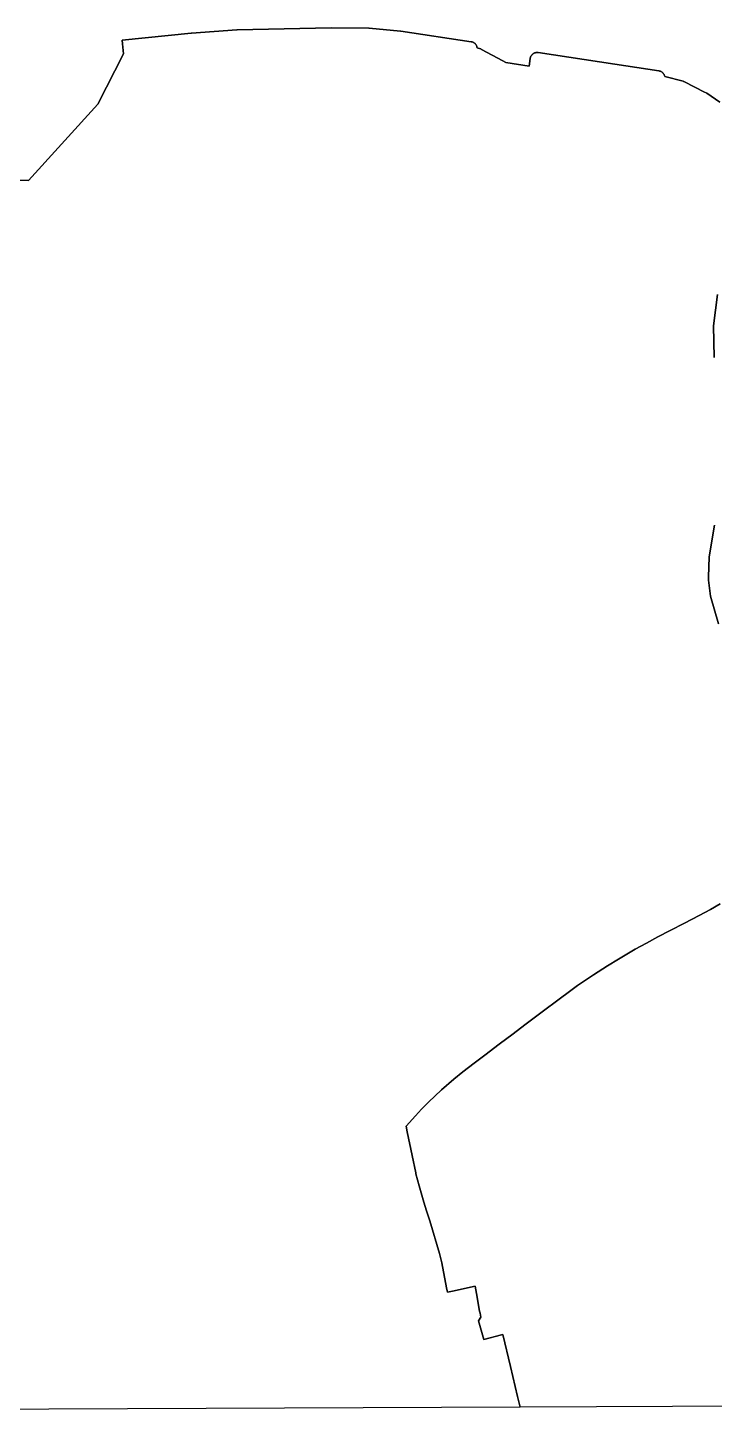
# Model space of a CAD drawing. Header units: inches. Extents: x 1341578 to 1502124, y 557203 to 748561.
# Drawn here: x 1409216 to 1412499, y 621205 to 627860 of the extents above; entities that cross this region are included whole.
import ezdxf

# ---------------------------------------------------------------- set-up
doc = ezdxf.new("R2010")
doc.units = ezdxf.units.IN
doc.header["$MEASUREMENT"] = 0
doc.layers.add('Zipcode', color=7, linetype='Continuous')

msp = doc.modelspace()

# ---------------------------------------------------------------- linework, layer by layer
at = {"layer": 'Zipcode'}
for points in [[(1412525.8, 627504.3), (1412463.6, 627546.4), (1412462.8, 627547), (1412460.9, 627548.1), (1412460.2, 627548.5), (1412453, 627552.2), (1412357.6, 627601.3), (1412356.4, 627601.9), (1412354.4, 627602.7), (1412352.3, 627603.4), (1412350.6, 627603.9), (1412262.5, 627626.3), (1412262.2, 627628.2), (1412261.6, 627630.3), (1412260.9, 627632.4), (1412260.1, 627634.4), (1412259.2, 627636.3), (1412258.1, 627638.2), (1412256.9, 627640), (1412255.6, 627641.7), (1412254.2, 627643.4), (1412252.7, 627644.9), (1412251.1, 627646.3), (1412249.4, 627647.7), (1412247.6, 627648.9), (1412245.8, 627650), (1412243.8, 627650.9), (1412241.9, 627651.8), (1412239.8, 627652.5), (1412237.7, 627653.1), (1412235.6, 627653.5), (1412234.9, 627653.6), (1412023.2, 627685.7), (1411656.5, 627741.1), (1411655.1, 627741.3), (1411653, 627741.4), (1411650.8, 627741.5), (1411648.7, 627741.3), (1411646.5, 627741.1), (1411644.4, 627740.7), (1411642.3, 627740.1), (1411640.3, 627739.5), (1411638.3, 627738.7), (1411636.3, 627737.7), (1411634.4, 627736.7), (1411632.6, 627735.5), (1411631.4, 627734.5), (1411630.9, 627734.2), (1411629.3, 627732.8), (1411627.7, 627731.3), (1411626.3, 627729.6), (1411625, 627727.9), (1411623.7, 627726.2), (1411622.6, 627724.3), (1411621.7, 627722.4), (1411620.8, 627720.4), (1411620.1, 627718.3), (1411619.5, 627716.3), (1411619.1, 627714.2), (1411619, 627713.4), (1411613.4, 627676.8), (1411502.7, 627693.6), (1411487.4, 627701.1), (1411386.5, 627756.7), (1411386.4, 627756.7), (1411384.4, 627757.7), (1411382.5, 627758.5), (1411380.5, 627759.2), (1411364.9, 627764.1), (1411364.7, 627765.7), (1411364.3, 627767.8), (1411364.3, 627767.9), (1411363.8, 627769.9), (1411363.1, 627772), (1411362.3, 627774), (1411361.4, 627775.9), (1411360.3, 627777.8), (1411359.1, 627779.6), (1411357.8, 627781.3), (1411356.4, 627783), (1411354.9, 627784.5), (1411353.3, 627785.9), (1411351.6, 627787.3), (1411349.8, 627788.5), (1411348, 627789.6), (1411346, 627790.6), (1411344, 627791.4), (1411342, 627792.1), (1411339.9, 627792.7), (1411337.8, 627793.1), (1411337.1, 627793.3), (1411000.4, 627844.2), (1410999, 627844.4), (1410998.5, 627844.4), (1410849.1, 627858.4), (1410847.5, 627858.5), (1410846.3, 627858.5), (1410666.3, 627859.6), (1410217.5, 627850.4), (1410215.2, 627850.2), (1409998.9, 627834.4), (1409998, 627834.3), (1409667.5, 627801.1), (1409669.2, 627783.3), (1409674, 627735.4), (1409550.2, 627495.2), (1409219.5, 627129.1), (1409125.3, 627130.9)], [(1409125.3, 627130.9), (1409219.5, 627129.1), (1409550.2, 627495.2), (1409674, 627735.4), (1409669.2, 627783.3), (1409667.5, 627801.1), (1409998, 627834.3), (1409998.9, 627834.4), (1410215.2, 627850.2), (1410217.5, 627850.4), (1410666.3, 627859.6), (1410846.3, 627858.5), (1410847.5, 627858.5), (1410849.1, 627858.4), (1410998.5, 627844.4), (1410999, 627844.4), (1411000.4, 627844.2), (1411337.1, 627793.3), (1411337.8, 627793.1), (1411339.9, 627792.7), (1411342, 627792.1), (1411344, 627791.4), (1411346, 627790.6), (1411348, 627789.6), (1411349.8, 627788.5), (1411351.6, 627787.3), (1411353.3, 627785.9), (1411354.9, 627784.5), (1411356.4, 627783), (1411357.8, 627781.3), (1411359.1, 627779.6), (1411360.3, 627777.8), (1411361.4, 627775.9), (1411362.3, 627774), (1411363.1, 627772), (1411363.8, 627769.9), (1411364.3, 627767.9), (1411364.3, 627767.8), (1411364.7, 627765.7), (1411364.9, 627764.1), (1411380.5, 627759.2), (1411382.5, 627758.5), (1411384.4, 627757.7), (1411386.4, 627756.7), (1411386.5, 627756.7), (1411487.4, 627701.1), (1411502.7, 627693.6), (1411613.4, 627676.8), (1411619, 627713.4), (1411619.1, 627714.2), (1411619.5, 627716.3), (1411620.1, 627718.3), (1411620.8, 627720.4), (1411621.7, 627722.4), (1411622.6, 627724.3), (1411623.7, 627726.2), (1411625, 627727.9), (1411626.3, 627729.6), (1411627.7, 627731.3), (1411629.3, 627732.8), (1411630.9, 627734.2), (1411631.4, 627734.5), (1411632.6, 627735.5), (1411634.4, 627736.7), (1411636.3, 627737.7), (1411638.3, 627738.7), (1411640.3, 627739.5), (1411642.3, 627740.1), (1411644.4, 627740.7), (1411646.5, 627741.1), (1411648.7, 627741.3), (1411650.8, 627741.5), (1411653, 627741.4), (1411655.1, 627741.3), (1411656.5, 627741.1), (1412023.2, 627685.7), (1412234.9, 627653.6), (1412235.6, 627653.5), (1412237.7, 627653.1), (1412239.8, 627652.5), (1412241.9, 627651.8), (1412243.8, 627650.9), (1412245.8, 627650), (1412247.6, 627648.9), (1412249.4, 627647.7), (1412251.1, 627646.3), (1412252.7, 627644.9), (1412254.2, 627643.4), (1412255.6, 627641.7), (1412256.9, 627640), (1412258.1, 627638.2), (1412259.2, 627636.3), (1412260.1, 627634.4), (1412260.9, 627632.4), (1412261.6, 627630.3), (1412262.2, 627628.2), (1412262.5, 627626.3), (1412350.6, 627603.9), (1412352.3, 627603.4), (1412354.4, 627602.7), (1412356.4, 627601.9), (1412357.6, 627601.3), (1412453, 627552.2), (1412460.2, 627548.5), (1412460.9, 627548.1), (1412462.8, 627547), (1412463.6, 627546.4), (1412525.8, 627504.3)], [(1412499.4, 626283.6), (1412495.8, 626434.6), (1412514.3, 626583.7)], [(1412514.3, 626583.7), (1412495.8, 626434.6), (1412499.4, 626283.6)], [(1412519.8, 625008.6), (1412480.9, 625141.3), (1412471.1, 625217.9), (1412471.6, 625232), (1412475.3, 625330), (1412500.9, 625480.4)], [(1412500.9, 625480.4), (1412475.3, 625330), (1412471.6, 625232), (1412471.1, 625217.9), (1412480.9, 625141.3), (1412519.8, 625008.6)], [(1412527.2, 623669.5), (1412481.4, 623643.3), (1412426.7, 623613.8), (1412356.4, 623577.3), (1412289.1, 623542.5), (1412229.2, 623511.5), (1412174.7, 623482.5), (1412121.8, 623453.4), (1412081, 623429.8), (1412040.6, 623406.1), (1411988.8, 623374.1), (1411922.2, 623331.2), (1411845.6, 623278.9), (1411719.4, 623186.2), (1411714.6, 623182.5), (1411592.9, 623091.1), (1411537.3, 623049.1), (1411471, 622999.1), (1411401.4, 622946.4), (1411351.2, 622908.5), (1411296.8, 622866.4), (1411253.9, 622831.6), (1411194.1, 622779.7), (1411133, 622722), (1411099.5, 622688.1), (1411070.8, 622656.8), (1411025.3, 622607.2), (1411030.2, 622579.9), (1411054, 622466.4), (1411071.2, 622383.4), (1411072.2, 622378.2), (1411087.6, 622320.8), (1411110.1, 622243.7), (1411123.6, 622202.3), (1411139.5, 622154.1), (1411185, 621998), (1411196.6, 621952.3), (1411218.4, 621834.1), (1411223.3, 621812.6), (1411247.2, 621817.8), (1411356, 621841.6), (1411362, 621807), (1411376.9, 621722.2), (1411379.1, 621712.3), (1411382.4, 621693.1), (1411372.4, 621675.7), (1411396.6, 621587.2), (1411481.8, 621608.2), (1411487.9, 621610), (1411524, 621458), (1411558.3, 621313.8), (1411570.2, 621263), (1398045.2, 621205.4)], [(1416310.5, 621283.2), (1411570.2, 621263), (1411558.3, 621313.8), (1411524, 621458), (1411487.9, 621610), (1411481.8, 621608.2), (1411396.6, 621587.2), (1411372.4, 621675.7), (1411382.4, 621693.1), (1411379.1, 621712.3), (1411376.9, 621722.2), (1411362, 621807), (1411356, 621841.6), (1411247.2, 621817.8), (1411223.3, 621812.6), (1411218.4, 621834.1), (1411196.6, 621952.3), (1411185, 621998), (1411139.5, 622154.1), (1411123.6, 622202.3), (1411110.1, 622243.7), (1411087.6, 622320.8), (1411072.2, 622378.2), (1411071.2, 622383.4), (1411054, 622466.4), (1411030.2, 622579.9), (1411025.3, 622607.2), (1411070.8, 622656.8), (1411099.5, 622688.1), (1411133, 622722), (1411194.1, 622779.7), (1411253.9, 622831.6), (1411296.8, 622866.4), (1411351.2, 622908.5), (1411401.4, 622946.4), (1411471, 622999.1), (1411537.3, 623049.1), (1411592.9, 623091.1), (1411714.6, 623182.5), (1411719.4, 623186.2), (1411845.6, 623278.9), (1411922.2, 623331.2), (1411988.8, 623374.1), (1412040.6, 623406.1), (1412081, 623429.8), (1412121.8, 623453.4), (1412174.7, 623482.5), (1412229.2, 623511.5), (1412289.1, 623542.5), (1412356.4, 623577.3), (1412426.7, 623613.8), (1412481.4, 623643.3), (1412527.2, 623669.5)]]:
    msp.add_lwpolyline(points, dxfattribs=at)

doc.saveas('drawing.dxf')
